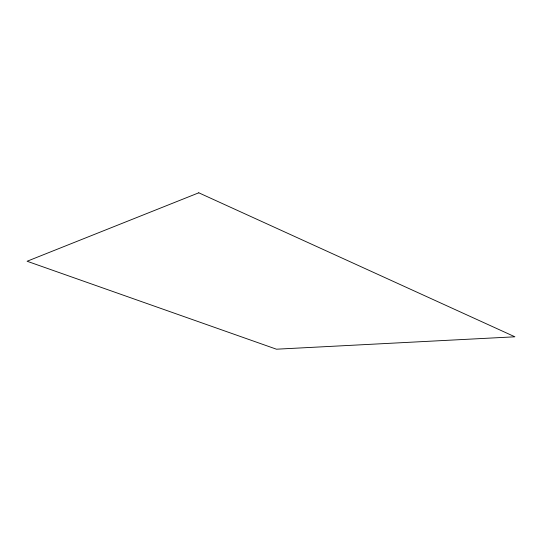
<?xml version="1.0" encoding="UTF-8"?>
<svg xmlns="http://www.w3.org/2000/svg" width="542" height="542" viewBox="0 0 542 542"><rect width="100%" height="100%" fill="white"/><g stroke="black" fill="none" stroke-linecap="round" stroke-linejoin="round"><path stroke-width="0.81" d="M198.778 192.803L27.1 261.251L276.454 349.197L514.9 336.799L198.778 192.803"/></g></svg>
